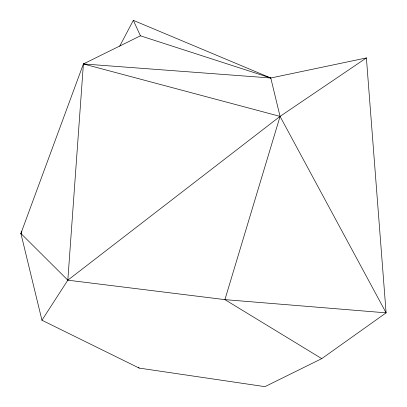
<?xml version="1.0" encoding="UTF-8"?>
<svg xmlns="http://www.w3.org/2000/svg" width="407" height="407" viewBox="0 0 407 407"><rect width="100%" height="100%" fill="white"/><g stroke="black" fill="none" stroke-linecap="round" stroke-linejoin="round"><path stroke-width="0.61" d="M41.946 320.233L67.827 280.179L83.404 63.95L140.425 35.816L270.782 78.002L366.392 57.936L386.101 312.846L321.749 358.628L264.952 386.65L139.158 368.086L41.946 320.233L20.899 233.46L83.404 63.95L270.782 78.002L280.062 116.387L386.101 312.846L224.918 299.633L67.827 280.179L20.899 233.46L21.785 231.771M119.689 46.215L133.338 20.35L270.782 78.002M20.899 233.46L21.881 231.832M67.827 280.179L280.062 116.387L366.392 57.936M83.404 63.95L280.062 116.387L224.918 299.633L321.749 358.628M138.319 367.129L139.158 368.086M133.338 20.35L140.425 35.816"/></g></svg>
